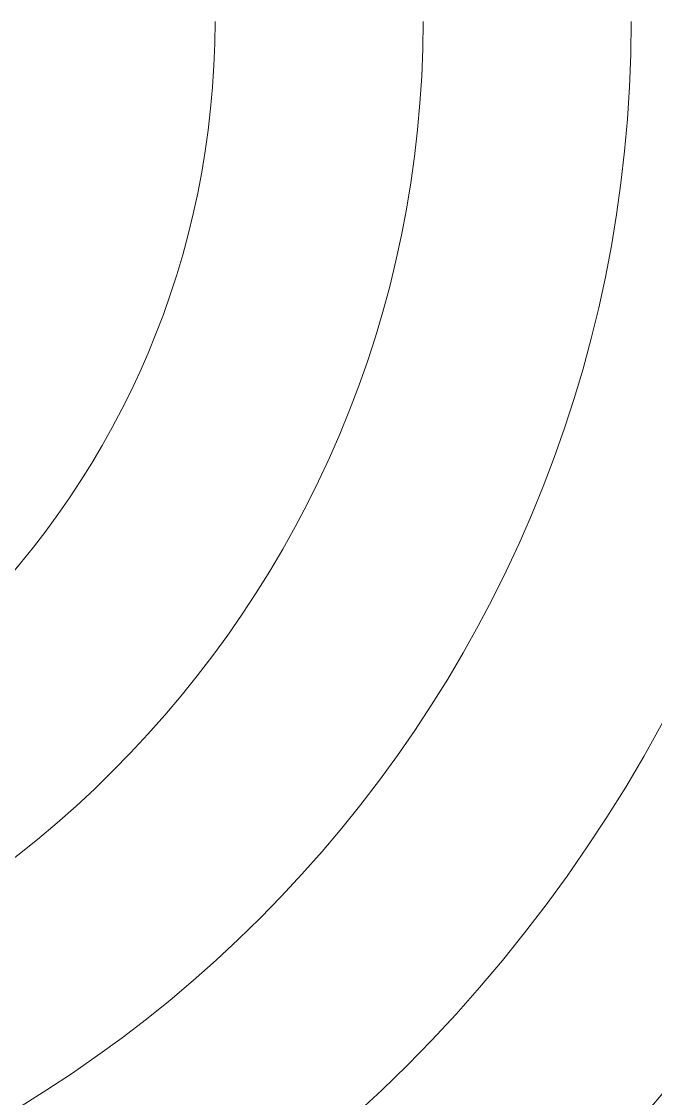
# Model space of a CAD drawing. Header units: inches. Extents: x 0.86 to 4.8, y -4.42 to -0.47.
# Drawn here: x 3.405 to 3.955, y -3.034 to -2.1 of the extents above; entities that cross this region are included whole.
import ezdxf

# ---------------------------------------------------------------- set-up
doc = ezdxf.new("R2010")
doc.units = ezdxf.units.IN
doc.header["$MEASUREMENT"] = 0
doc.layers.add('Layer 1', color=7, linetype='Continuous')

# ---------------------------------------------------------------- blocks, each defined once
blk = doc.blocks.new('block 4')
at = {"layer": 'Layer 1', "lineweight": 0}
for points in [[(4.11427, -2.10019), (4.11427, -2.80717), (3.54118, -3.38037), (2.83407, -3.38037), (2.12698, -3.38037), (1.55387, -2.80717), (1.55387, -2.10019)], [(3.93372, -2.10018), (3.93372, -2.70747), (3.44145, -3.19982), (2.83407, -3.19982), (2.2267, -3.19982), (1.73443, -2.70747), (1.73443, -2.10018)], [(3.75315, -2.10018), (3.75315, -2.60776), (3.3417, -3.01925), (2.83407, -3.01925), (2.32644, -3.01925), (1.91498, -2.60776), (1.91498, -2.10018)], [(3.57259, -2.10018), (3.57259, -2.50803), (3.24197, -2.83868), (2.83407, -2.83868), (2.42616, -2.83868), (2.09554, -2.50803), (2.09554, -2.10018)]]:
    blk.add_open_spline(points, degree=3, knots=[0, 0, 0, 0, 1, 1, 1, 2, 2, 2, 2], dxfattribs=at)

msp = doc.modelspace()

# ---------------------------------------------------------------- linework, layer by layer
at = {"layer": 'Layer 1', "color": 175, "lineweight": 5, "true_color": 0x3852a4}
msp.add_open_spline([(4.65594, -2.10019), (4.65594, -3.10635), (3.84036, -3.92205), (2.83407, -3.92205), (1.8278, -3.92205), (1.01221, -3.10635), (1.01221, -2.10019)], degree=3, knots=[0, 0, 0, 0, 1, 1, 1, 2, 2, 2, 2], dxfattribs=at)
at = {"layer": 'Layer 1', "color": 2, "lineweight": 5, "true_color": 0xf6eb13}
msp.add_open_spline([(4.47538, -2.10019), (4.47538, -3.00665), (3.74064, -3.74148), (2.83407, -3.74148), (1.9275, -3.74148), (1.19276, -3.00665), (1.19276, -2.10019)], degree=3, knots=[0, 0, 0, 0, 1, 1, 1, 2, 2, 2, 2], dxfattribs=at)
at = {"layer": 'Layer 1', "color": 93, "lineweight": 5, "true_color": 0x69bd45}
msp.add_open_spline([(4.29483, -2.10019), (4.29483, -2.90691), (3.6409, -3.56093), (2.83407, -3.56093), (2.02724, -3.56093), (1.37332, -2.90691), (1.37332, -2.10019)], degree=3, knots=[0, 0, 0, 0, 1, 1, 1, 2, 2, 2, 2], dxfattribs=at)

# ---------------------------------------------------------------- block references
at = {"layer": 'Layer 1'}
msp.add_blockref('block 4', (0, 0), dxfattribs=at)

doc.saveas('drawing.dxf')
